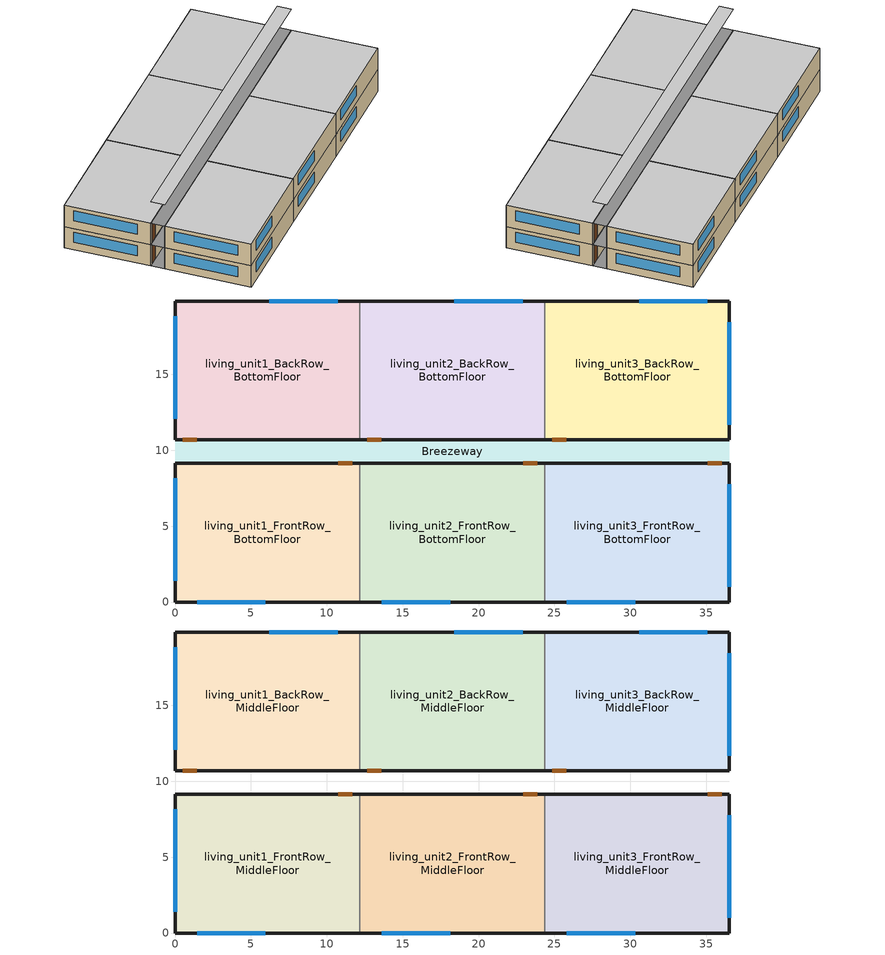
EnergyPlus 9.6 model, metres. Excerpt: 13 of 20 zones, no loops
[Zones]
living_unit1_FrontRow_BottomFloor
 floor ground (Exterior Floor): 12.18,0 0,0 0,9.16 12.18,9.16 z0.15
 wall outside (Exterior Wall): 12.18,9.16 0,9.16 0,0 12.18,0 z0.15:2.74
 wall to living_unit2_FrontRow_BottomFloor (interiorwall): 12.18,0 12.18,9.16 z0.15:2.74
 window (Exterior Window): 1.46,0 5.96,0 / 0,8.16 0,1.41 z1.07:2.29
 door (Exterior Door): 11.68,9.16 10.76,9.16 z0.15:2.29
living_unit2_FrontRow_BottomFloor
 floor ground (Exterior Floor): 24.36,0 12.18,0 12.18,9.16 24.36,9.16 z0.15
 wall outside (Exterior Wall): 12.18,0 24.36,0 / 24.36,9.16 12.18,9.16 z0.15:2.74
 wall to living_unit3_FrontRow_BottomFloor (interiorwall): 24.36,0 24.36,9.16 z0.15:2.74
 window (Exterior Window): 13.64,0 18.14,0 z1.07:2.29
 door (Exterior Door): 23.86,9.16 22.94,9.16 z0.15:2.29
living_unit3_FrontRow_BottomFloor
 floor ground (Exterior Floor): 36.54,0 24.36,0 24.36,9.16 36.54,9.16 z0.15
 wall outside (Exterior Wall): 24.36,0 36.54,0 36.54,9.16 24.36,9.16 z0.15:2.74
 window (Exterior Window): 36.54,1 36.54,7.75 / 25.82,0 30.32,0 z1.07:2.29
 door (Exterior Door): 36.04,9.16 35.12,9.16 z0.15:2.29
living_unit1_BackRow_BottomFloor
 floor ground (Exterior Floor): 12.18,10.68 0,10.68 0,19.84 12.18,19.84 z0.15
 wall outside (Exterior Wall): 12.18,19.84 0,19.84 0,10.68 12.18,10.68 z0.15:2.74
 wall to living_unit2_BackRow_BottomFloor (interiorwall): 12.18,10.68 12.18,19.84 z0.15:2.74
 window (Exterior Window): 10.72,19.84 6.22,19.84 / 0,18.84 0,12.09 z1.07:2.29
 door (Exterior Door): 0.5,10.68 1.41,10.68 z0.15:2.29
living_unit2_BackRow_BottomFloor
 floor ground (Exterior Floor): 24.36,10.68 12.18,10.68 12.18,19.84 24.36,19.84 z0.15
 wall outside (Exterior Wall): 12.18,10.68 24.36,10.68 / 24.36,19.84 12.18,19.84 z0.15:2.74
 wall to living_unit3_BackRow_BottomFloor (interiorwall): 24.36,10.68 24.36,19.84 z0.15:2.74
 window (Exterior Window): 22.9,19.84 18.4,19.84 z1.07:2.29
 door (Exterior Door): 12.68,10.68 13.59,10.68 z0.15:2.29
living_unit3_BackRow_BottomFloor
 floor ground (Exterior Floor): 36.54,10.68 24.36,10.68 24.36,19.84 36.54,19.84 z0.15
 wall outside (Exterior Wall): 24.36,10.68 36.54,10.68 36.54,19.84 24.36,19.84 z0.15:2.74
 window (Exterior Window): 36.54,11.68 36.54,18.43 / 35.08,19.84 30.58,19.84 z1.07:2.29
 door (Exterior Door): 24.86,10.68 25.77,10.68 z0.15:2.29
Breezeway
 floor outside (Exterior Floor): 36.54,9.16 0,9.16 0,10.68 36.54,10.68 z0.15; 36.54,9.16 0,9.16 0,10.68 36.54,10.68 z2.74; 36.54,9.16 0,9.16 0,10.68 36.54,10.68 z5.33
 ceiling to attic (Interior Ceiling): 0,9.16 36.54,9.16 36.54,10.68 0,10.68 z7.92
living_unit1_FrontRow_MiddleFloor
 floor to living_unit1_FrontRow_BottomFloor (ceiling-floor-layer): 12.18,0 0,0 0,9.16 12.18,9.16 z2.74
 wall outside (Exterior Wall): 12.18,9.16 0,9.16 0,0 12.18,0 z2.74:5.33
 wall to living_unit2_FrontRow_MiddleFloor (interiorwall): 12.18,0 12.18,9.16 z2.74:5.33
 window (Exterior Window): 1.46,0 5.96,0 / 0,8.16 0,1.41 z3.66:4.88
 door (Exterior Door): 11.68,9.16 10.76,9.16 z2.74:4.88
 ceiling to living_unit1_FrontRow_TopFloor (ceiling-floor-layer): 0,0 12.18,0 12.18,9.16 0,9.16 z5.33
living_unit2_FrontRow_MiddleFloor
 floor to living_unit2_FrontRow_BottomFloor (ceiling-floor-layer): 24.36,0 12.18,0 12.18,9.16 24.36,9.16 z2.74
 wall outside (Exterior Wall): 12.18,0 24.36,0 / 24.36,9.16 12.18,9.16 z2.74:5.33
 wall to living_unit3_FrontRow_MiddleFloor (interiorwall): 24.36,0 24.36,9.16 z2.74:5.33
 window (Exterior Window): 13.64,0 18.14,0 z3.66:4.88
 door (Exterior Door): 23.86,9.16 22.94,9.16 z2.74:4.88
 ceiling to living_unit2_FrontRow_TopFloor (ceiling-floor-layer): 12.18,0 24.36,0 24.36,9.16 12.18,9.16 z5.33
living_unit3_FrontRow_MiddleFloor
 floor to living_unit3_FrontRow_BottomFloor (ceiling-floor-layer): 36.54,0 24.36,0 24.36,9.16 36.54,9.16 z2.74
 wall outside (Exterior Wall): 24.36,0 36.54,0 36.54,9.16 24.36,9.16 z2.74:5.33
 window (Exterior Window): 36.54,1 36.54,7.75 / 25.82,0 30.32,0 z3.66:4.88
 door (Exterior Door): 36.04,9.16 35.12,9.16 z2.74:4.88
 ceiling to living_unit3_FrontRow_TopFloor (ceiling-floor-layer): 24.36,0 36.54,0 36.54,9.16 24.36,9.16 z5.33
living_unit1_BackRow_MiddleFloor
 floor to living_unit1_BackRow_BottomFloor (ceiling-floor-layer): 12.18,10.68 0,10.68 0,19.84 12.18,19.84 z2.74
 wall outside (Exterior Wall): 12.18,19.84 0,19.84 0,10.68 12.18,10.68 z2.74:5.33
 wall to living_unit2_BackRow_MiddleFloor (interiorwall): 12.18,10.68 12.18,19.84 z2.74:5.33
 window (Exterior Window): 10.72,19.84 6.22,19.84 / 0,18.84 0,12.09 z3.66:4.88
 door (Exterior Door): 0.5,10.68 1.41,10.68 z2.74:4.88
 ceiling to living_unit1_BackRow_TopFloor (ceiling-floor-layer): 0,10.68 12.18,10.68 12.18,19.84 0,19.84 z5.33
living_unit2_BackRow_MiddleFloor
 floor to living_unit2_BackRow_BottomFloor (ceiling-floor-layer): 24.36,10.68 12.18,10.68 12.18,19.84 24.36,19.84 z2.74
 wall outside (Exterior Wall): 12.18,10.68 24.36,10.68 / 24.36,19.84 12.18,19.84 z2.74:5.33
 wall to living_unit3_BackRow_MiddleFloor (interiorwall): 24.36,10.68 24.36,19.84 z2.74:5.33
 window (Exterior Window): 22.9,19.84 18.4,19.84 z3.66:4.88
 door (Exterior Door): 12.68,10.68 13.59,10.68 z2.74:4.88
 ceiling to living_unit2_BackRow_TopFloor (ceiling-floor-layer): 12.18,10.68 24.36,10.68 24.36,19.84 12.18,19.84 z5.33
living_unit3_BackRow_MiddleFloor
 floor to living_unit3_BackRow_BottomFloor (ceiling-floor-layer): 36.54,10.68 24.36,10.68 24.36,19.84 36.54,19.84 z2.74
 wall outside (Exterior Wall): 24.36,10.68 36.54,10.68 36.54,19.84 24.36,19.84 z2.74:5.33
 window (Exterior Window): 36.54,11.68 36.54,18.43 / 35.08,19.84 30.58,19.84 z3.66:4.88
 door (Exterior Door): 24.86,10.68 25.77,10.68 z2.74:4.88
 ceiling to living_unit3_BackRow_TopFloor (ceiling-floor-layer): 24.36,10.68 36.54,10.68 36.54,19.84 24.36,19.84 z5.33
[Building]
US+MF+CZ6A+gasfurnace+slab+IECC_2021: North Axis {deg}=0; Terrain=Suburbs; Loads Convergence Tolerance Value {W}=0.04; Temperature Convergence Tolerance Value {deltaC}=0.4; Solar Distribution=FullExterior; Maximum Number of Warmup Days=25; Minimum Number of Warmup Days=6
[Site:WaterMainsTemperature]
Calculation Method=Correlation; Annual Average Outdoor Air Temperature {C}=6.375; Maximum Difference In Monthly Average Outdoor Air Temperatures {deltaC}=33.5
[Site:Location]
Rochester International Arpt_MN_USA Design_Conditions: Latitude {deg}=43.9; Longitude {deg}=-92.5; Time Zone {hr}=-6; Elevation {m}=398
[SizingPeriod:DesignDay] Day of Month=21; Dry-Bulb Temperature Range Modifier Type=DefaultMultipliers; Humidity Condition Type=Wetbulb; Barometric Pressure {Pa}=96634; Rain Indicator=No; Snow Indicator=No; Daylight Saving Time Indicator=No
Name | Month | Day Type | Maximum Dry-Bulb Temperature {C} | Daily Dry-Bulb Temperature Range {deltaC} | Wetbulb or DewPoint at Maximum Dry-Bulb {C} | Wind Speed {m/s} | Wind Direction {deg} | Solar Model Indicator | Sky Clearness | ASHRAE Clear Sky Optical Depth for Beam Irradiance (taub) | ASHRAE Clear Sky Optical Depth for Diffuse Irradiance (taud)
Rochester International Arpt Ann Htg 99.6% Condns DB | 1 | WinterDesignDay | -26.2 | 0 | -26.2 | 5.7 | 310 | ASHRAEClearSky | 0
Rochester International Arpt Ann Clg .4% Condns DB=>MWB | 7 | SummerDesignDay | 31.2 | 10.6 | 23.1 | 6.7 | 200 | ASHRAETau |  | 0.404 | 2.226
[Material]
Name | Roughness | Thickness {m} | Conductivity {W/m-K} | Density {kg/m3} | Specific Heat {J/kg-K} | Thermal Absorptance | Solar Absorptance | Visible Absorptance
sheathing_consol_layer | Rough | 0.031115 | 0.035329 | 20.1 | 1465.415
ceil_consol_layer | Rough | 0.566491 | 0.0617176 | 41.9286 | 776.251
floor_consol_layer | Rough | 0.000254 | 12.9895 | 55.074 | 916.9311
wall_consol_layer | Rough | 0.1397 | 0.057165 | 120.801 | 1036.26
syn_stucco | MediumSmooth | 0.003048 | 8.65E-02 | 400 | 878.64
Drywall_1/2in | MediumSmooth | 0.0127 | 0.16009 | 800.923 | 1087.84
OSB_5/8in | MediumSmooth | 0.015875 | 0.1163 | 544.627 | 1213.36
OSB_7/16in | MediumSmooth | 0.0111125 | 0.1163 | 544.627 | 1213.36
Plywood_3/4in | Rough | 0.01905 | 0.115458 | 544.68 | 674.54 | 0.9 | 0.7 | 0.7
Lumber_2x4 | Rough | 0.0890016 | 0.115458 | 512.64 | 767.58 | 0.9 | 0.7 | 0.7
Carpet_n_pad | MediumSmooth | 0.0254001 | 0.0601314 | 32.0369 | 836.8 | 0.9 | 0.7 | 0.7
door_const | Smooth | 0.0422696 | 0.0720096 | 512.64 | 767.58
[Construction]
Exterior Wall: syn_stucco, sheathing_consol_layer, OSB_7/16in, wall_consol_layer, Drywall_1/2in
ceiling-floor-layer: Lumber_2x4
Exterior Floor: floor_consol_layer, Plywood_3/4in, Carpet_n_pad
Interior Ceiling: ceil_consol_layer, Drywall_1/2in
interiorwall: Drywall_1/2in, OSB_5/8in, Drywall_1/2in
Exterior Window: Glass
Exterior Door: door_const
window_w_blinds: Glass, int_blind
[WindowMaterial:SimpleGlazingSystem]
Glass: U-Factor {W/m2-K}=1.70358; Solar Heat Gain Coefficient=0.3344; Visible Transmittance=0.88
[WindowMaterial:Blind]
int_blind: Slat Orientation=Horizontal; Slat Width {m}=0.025; Slat Separation {m}=0.01875; Slat Thickness {m}=0.001; Slat Angle {deg}=45; Slat Conductivity {W/m-K}=221; Slat Beam Solar Transmittance=0; Front Side Slat Beam Solar Reflectance=0.5; Back Side Slat Beam Solar Reflectance=0.5; Slat Diffuse Solar Transmittance=0; Front Side Slat Diffuse Solar Reflectance=0.5; Back Side Slat Diffuse Solar Reflectance=0.5; Slat Beam Visible Transmittance=0; Front Side Slat Beam Visible Reflectance=0.5; Back Side Slat Beam Visible Reflectance=0.5; Slat Diffuse Visible Transmittance=0; Front Side Slat Diffuse Visible Reflectance=0.5; Back Side Slat Diffuse Visible Reflectance=0.5; Slat Infrared Hemispherical Transmittance=0; Front Side Slat Infrared Hemispherical Emissivity=0.9; Back Side Slat Infrared Hemispherical Emissivity=0.9; Blind to Glass Distance {m}=0.05; Blind Top Opening Multiplier=0.5; Blind Bottom Opening Multiplier=0.5; Blind Left Side Opening Multiplier=0.5; Blind Right Side Opening Multiplier=0.5
[Zone] Multiplier=1
Breezeway; living_unit1_FrontRow_BottomFloor; living_unit2_FrontRow_BottomFloor; living_unit3_FrontRow_BottomFloor; living_unit1_BackRow_BottomFloor; living_unit2_BackRow_BottomFloor; living_unit3_BackRow_BottomFloor; living_unit1_FrontRow_MiddleFloor; living_unit2_FrontRow_MiddleFloor; living_unit3_FrontRow_MiddleFloor; living_unit1_BackRow_MiddleFloor; living_unit2_BackRow_MiddleFloor; living_unit3_BackRow_MiddleFloor
[Shading:Overhang] Height above Window or Door {m}=0; Tilt Angle from Window/Door {deg}=90; Left extension from Window/Door Width {m}=0; Right extension from Window/Door Width {m}=0; Depth {m}=0.01
Name | Window or Door
Overhang_ldf_unit1_FrontRow_BottomFloor | Window_ldf_unit1_FrontRow_BottomFloor
Overhang_ldf_unit2_FrontRow_BottomFloor | Window_ldf_unit2_FrontRow_BottomFloor
Overhang_sdr_unit3_FrontRow_BottomFloor | Window_sdr_unit3_FrontRow_BottomFloor
Overhang_sdl_unit3_FrontRow_BottomFloor | Window_sdl_unit3_FrontRow_BottomFloor
Overhang_ldf_unit3_FrontRow_BottomFloor | Window_ldf_unit3_FrontRow_BottomFloor
Overhang_ldb_unit1_BackRow_BottomFloor | Window_ldb_unit1_BackRow_BottomFloor
Overhang_ldb_unit2_BackRow_BottomFloor | Window_ldb_unit2_BackRow_BottomFloor
Overhang_sdr_unit3_BackRow_BottomFloor | Window_sdr_unit3_BackRow_BottomFloor
Overhang_sdl_unit3_BackRow_BottomFloor | Window_sdl_unit3_BackRow_BottomFloor
Overhang_ldb_unit3_BackRow_BottomFloor | Window_ldb_unit3_BackRow_BottomFloor
Overhang_ldf_unit1_FrontRow_MiddleFloor | Window_ldf_unit1_FrontRow_MiddleFloor
Overhang_ldf_unit2_FrontRow_MiddleFloor | Window_ldf_unit2_FrontRow_MiddleFloor
Overhang_sdr_unit3_FrontRow_MiddleFloor | Window_sdr_unit3_FrontRow_MiddleFloor
Overhang_sdl_unit3_FrontRow_MiddleFloor | Window_sdl_unit3_FrontRow_MiddleFloor
Overhang_ldf_unit3_FrontRow_MiddleFloor | Window_ldf_unit3_FrontRow_MiddleFloor
Overhang_ldb_unit1_BackRow_MiddleFloor | Window_ldb_unit1_BackRow_MiddleFloor
Overhang_ldb_unit2_BackRow_MiddleFloor | Window_ldb_unit2_BackRow_MiddleFloor
Overhang_sdr_unit3_BackRow_MiddleFloor | Window_sdr_unit3_BackRow_MiddleFloor
Overhang_sdl_unit3_BackRow_MiddleFloor | Window_sdl_unit3_BackRow_MiddleFloor
Overhang_ldb_unit3_BackRow_MiddleFloor | Window_ldb_unit3_BackRow_MiddleFloor
Overhang_ldf_unit1_FrontRow_TopFloor | Window_ldf_unit1_FrontRow_TopFloor
Overhang_ldf_unit2_FrontRow_TopFloor | Window_ldf_unit2_FrontRow_TopFloor
Overhang_sdr_unit3_FrontRow_TopFloor | Window_sdr_unit3_FrontRow_TopFloor
Overhang_sdl_unit3_FrontRow_TopFloor | Window_sdl_unit3_FrontRow_TopFloor
Overhang_ldf_unit3_FrontRow_TopFloor | Window_ldf_unit3_FrontRow_TopFloor
Overhang_ldb_unit1_BackRow_TopFloor | Window_ldb_unit1_BackRow_TopFloor
Overhang_ldb_unit2_BackRow_TopFloor | Window_ldb_unit2_BackRow_TopFloor
Overhang_sdr_unit3_BackRow_TopFloor | Window_sdr_unit3_BackRow_TopFloor
Overhang_sdl_unit3_BackRow_TopFloor | Window_sdl_unit3_BackRow_TopFloor
Overhang_ldb_unit3_BackRow_TopFloor | Window_ldb_unit3_BackRow_TopFloor
[WindowShadingControl] Shading Type=InteriorBlind; Construction with Shading=window_w_blinds; Shading Control Type=OnIfScheduleAllows; Schedule=shading_2012iecc; Shading Control Is Scheduled=Yes; Glare Control Is Active=No; Multiple Surface Control Type=Sequential
Name | Zone | Fenestration Surface 1 | Fenestration Surface 2 | Fenestration Surface 3
Shades-living_unit1_FRONTROW_BOTTOMFLOOR | LIVING_UNIT1_FRONTROW_BOTTOMFLOOR | Window_ldf_unit1_FrontRow_BottomFloor
Shades-living_unit2_FRONTROW_BOTTOMFLOOR | LIVING_UNIT2_FRONTROW_BOTTOMFLOOR | Window_ldf_unit2_FrontRow_BottomFloor
Shades-living_unit3_FRONTROW_BOTTOMFLOOR | LIVING_UNIT3_FRONTROW_BOTTOMFLOOR | Window_sdr_unit3_FrontRow_BottomFloor | Window_sdl_unit3_FrontRow_BottomFloor | Window_ldf_unit3_FrontRow_BottomFloor
Shades-living_unit1_BACKROW_BOTTOMFLOOR | LIVING_UNIT1_BACKROW_BOTTOMFLOOR | Window_ldb_unit1_BackRow_BottomFloor
Shades-living_unit2_BACKROW_BOTTOMFLOOR | LIVING_UNIT2_BACKROW_BOTTOMFLOOR | Window_ldb_unit2_BackRow_BottomFloor
Shades-living_unit3_BACKROW_BOTTOMFLOOR | LIVING_UNIT3_BACKROW_BOTTOMFLOOR | Window_sdr_unit3_BackRow_BottomFloor | Window_sdl_unit3_BackRow_BottomFloor | Window_ldb_unit3_BackRow_BottomFloor
Shades-living_unit1_FRONTROW_MIDDLEFLOOR | LIVING_UNIT1_FRONTROW_MIDDLEFLOOR | Window_ldf_unit1_FrontRow_MiddleFloor
Shades-living_unit2_FRONTROW_MIDDLEFLOOR | LIVING_UNIT2_FRONTROW_MIDDLEFLOOR | Window_ldf_unit2_FrontRow_MiddleFloor
Shades-living_unit3_FrontRow_MiddleFloor | LIVING_UNIT3_FrontRow_MiddleFloor | Window_sdr_unit3_FrontRow_MiddleFloor | Window_sdl_unit3_FrontRow_MiddleFloor | Window_ldf_unit3_FrontRow_MiddleFloor
Shades-living_unit1_BackRow_MiddleFloor | LIVING_UNIT1_BackRow_MiddleFloor | Window_ldb_unit1_BackRow_MiddleFloor
Shades-living_unit2_BackRow_MiddleFloor | LIVING_UNIT2_BackRow_MiddleFloor | Window_ldb_unit2_BackRow_MiddleFloor
Shades-living_unit3_BackRow_MiddleFloor | LIVING_UNIT3_BackRow_MiddleFloor | Window_sdr_unit3_BackRow_MiddleFloor | Window_sdl_unit3_BackRow_MiddleFloor | Window_ldb_unit3_BackRow_MiddleFloor
[ElectricEquipment]
Name | Zone or ZoneList or Space or SpaceList | Schedule | Design Level Calculation Method | Design Level {W} | Fraction Latent | Fraction Radiant | Fraction Lost | Watts per Zone Floor Area {W/m2}
dishwasher1_FrontRow_BottomFloor | living_unit1_FrontRow_BottomFloor | DishWasher | EquipmentLevel | 54.7543 | 0.15 | 0.6 | 0.25
refrigerator1_FrontRow_BottomFloor | living_unit1_FrontRow_BottomFloor | Refrigerator | EquipmentLevel | 91.0576 | 0 | 1 | 0
clotheswasher1_FrontRow_BottomFloor | living_unit1_FrontRow_BottomFloor | ClothesWasher | EquipmentLevel | 23.732 | 0 | 0.8 | 0.2
gas_dryer1_FrontRow_BottomFloor | living_unit1_FrontRow_BottomFloor | ClothesDryer | EquipmentLevel | 16.1776 | 0 | 1 | 0
gas_range1_FrontRow_BottomFloor | living_unit1_FrontRow_BottomFloor | CookingRange | EquipmentLevel | 0 | 0 | 1 | 0
television1_FrontRow_BottomFloor | living_unit1_FrontRow_BottomFloor | InteriorLighting | EquipmentLevel | 0 | 0 | 1 | 0
gas_mels1_FrontRow_BottomFloor | living_unit1_FrontRow_BottomFloor | MiscPlugLoad | EquipmentLevel | 393.691 | 0.06 | 0.69 | 0.25
IECC_Adj1_FrontRow_BottomFloor | living_unit1_FrontRow_BottomFloor | MiscPlugLoad | Watts/Area |  | 0.062439 | 0.411909 | 0.251045 | 1.46212
dishwasher2_FrontRow_BottomFloor | living_unit2_FrontRow_BottomFloor | DishWasher | EquipmentLevel | 54.7543 | 0.15 | 0.6 | 0.25
refrigerator2_FrontRow_BottomFloor | living_unit2_FrontRow_BottomFloor | Refrigerator | EquipmentLevel | 91.0576 | 0 | 1 | 0
clotheswasher2_FrontRow_BottomFloor | living_unit2_FrontRow_BottomFloor | ClothesWasher | EquipmentLevel | 23.732 | 0 | 0.8 | 0.2
gas_dryer2_FrontRow_BottomFloor | living_unit2_FrontRow_BottomFloor | ClothesDryer | EquipmentLevel | 16.1776 | 0 | 1 | 0
gas_range2_FrontRow_BottomFloor | living_unit2_FrontRow_BottomFloor | CookingRange | EquipmentLevel | 0 | 0 | 1 | 0
television2_FrontRow_BottomFloor | living_unit2_FrontRow_BottomFloor | InteriorLighting | EquipmentLevel | 0 | 0 | 1 | 0
gas_mels2_FrontRow_BottomFloor | living_unit2_FrontRow_BottomFloor | MiscPlugLoad | EquipmentLevel | 393.691 | 0.06 | 0.69 | 0.25
IECC_Adj2_FrontRow_BottomFloor | living_unit2_FrontRow_BottomFloor | MiscPlugLoad | Watts/Area |  | 0.062439 | 0.411909 | 0.251045 | 1.46212
dishwasher3_FrontRow_BottomFloor | living_unit3_FrontRow_BottomFloor | DishWasher | EquipmentLevel | 54.7543 | 0.15 | 0.6 | 0.25
refrigerator3_FrontRow_BottomFloor | living_unit3_FrontRow_BottomFloor | Refrigerator | EquipmentLevel | 91.0576 | 0 | 1 | 0
clotheswasher3_FrontRow_BottomFloor | living_unit3_FrontRow_BottomFloor | ClothesWasher | EquipmentLevel | 23.732 | 0 | 0.8 | 0.2
gas_dryer3_FrontRow_BottomFloor | living_unit3_FrontRow_BottomFloor | ClothesDryer | EquipmentLevel | 16.1776 | 0 | 1 | 0
gas_range3_FrontRow_BottomFloor | living_unit3_FrontRow_BottomFloor | CookingRange | EquipmentLevel | 0 | 0 | 1 | 0
television3_FrontRow_BottomFloor | living_unit3_FrontRow_BottomFloor | InteriorLighting | EquipmentLevel | 0 | 0 | 1 | 0
gas_mels3_FrontRow_BottomFloor | living_unit3_FrontRow_BottomFloor | MiscPlugLoad | EquipmentLevel | 393.691 | 0.06 | 0.69 | 0.25
IECC_Adj3_FrontRow_BottomFloor | living_unit3_FrontRow_BottomFloor | MiscPlugLoad | Watts/Area |  | 0.062439 | 0.411909 | 0.251045 | 1.46212
dishwasher1_BackRow_BottomFloor | living_unit1_BackRow_BottomFloor | DishWasher | EquipmentLevel | 54.7543 | 0.15 | 0.6 | 0.25
refrigerator1_BackRow_BottomFloor | living_unit1_BackRow_BottomFloor | Refrigerator | EquipmentLevel | 91.0576 | 0 | 1 | 0
clotheswasher1_BackRow_BottomFloor | living_unit1_BackRow_BottomFloor | ClothesWasher | EquipmentLevel | 23.732 | 0 | 0.8 | 0.2
gas_dryer1_BackRow_BottomFloor | living_unit1_BackRow_BottomFloor | ClothesDryer | EquipmentLevel | 16.1776 | 0 | 1 | 0
gas_range1_BackRow_BottomFloor | living_unit1_BackRow_BottomFloor | CookingRange | EquipmentLevel | 0 | 0 | 1 | 0
television1_BackRow_BottomFloor | living_unit1_BackRow_BottomFloor | InteriorLighting | EquipmentLevel | 0 | 0 | 1 | 0
gas_mels1_BackRow_BottomFloor | living_unit1_BackRow_BottomFloor | MiscPlugLoad | EquipmentLevel | 393.691 | 0.06 | 0.69 | 0.25
IECC_Adj1_BackRow_BottomFloor | living_unit1_BackRow_BottomFloor | MiscPlugLoad | Watts/Area |  | 0.062439 | 0.411909 | 0.251045 | 1.46212
dishwasher2_BackRow_BottomFloor | living_unit2_BackRow_BottomFloor | DishWasher | EquipmentLevel | 54.7543 | 0.15 | 0.6 | 0.25
refrigerator2_BackRow_BottomFloor | living_unit2_BackRow_BottomFloor | Refrigerator | EquipmentLevel | 91.0576 | 0 | 1 | 0
clotheswasher2_BackRow_BottomFloor | living_unit2_BackRow_BottomFloor | ClothesWasher | EquipmentLevel | 23.732 | 0 | 0.8 | 0.2
gas_dryer2_BackRow_BottomFloor | living_unit2_BackRow_BottomFloor | ClothesDryer | EquipmentLevel | 16.1776 | 0 | 1 | 0
gas_range2_BackRow_BottomFloor | living_unit2_BackRow_BottomFloor | CookingRange | EquipmentLevel | 0 | 0 | 1 | 0
television2_BackRow_BottomFloor | living_unit2_BackRow_BottomFloor | InteriorLighting | EquipmentLevel | 0 | 0 | 1 | 0
gas_mels2_BackRow_BottomFloor | living_unit2_BackRow_BottomFloor | MiscPlugLoad | EquipmentLevel | 393.691 | 0.06 | 0.69 | 0.25
IECC_Adj2_BackRow_BottomFloor | living_unit2_BackRow_BottomFloor | MiscPlugLoad | Watts/Area |  | 0.062439 | 0.411909 | 0.251045 | 1.46212
dishwasher3_BackRow_BottomFloor | living_unit3_BackRow_BottomFloor | DishWasher | EquipmentLevel | 54.7543 | 0.15 | 0.6 | 0.25
refrigerator3_BackRow_BottomFloor | living_unit3_BackRow_BottomFloor | Refrigerator | EquipmentLevel | 91.0576 | 0 | 1 | 0
clotheswasher3_BackRow_BottomFloor | living_unit3_BackRow_BottomFloor | ClothesWasher | EquipmentLevel | 23.732 | 0 | 0.8 | 0.2
gas_dryer3_BackRow_BottomFloor | living_unit3_BackRow_BottomFloor | ClothesDryer | EquipmentLevel | 16.1776 | 0 | 1 | 0
gas_range3_BackRow_BottomFloor | living_unit3_BackRow_BottomFloor | CookingRange | EquipmentLevel | 0 | 0 | 1 | 0
television3_BackRow_BottomFloor | living_unit3_BackRow_BottomFloor | InteriorLighting | EquipmentLevel | 0 | 0 | 1 | 0
gas_mels3_BackRow_BottomFloor | living_unit3_BackRow_BottomFloor | MiscPlugLoad | EquipmentLevel | 393.691 | 0.06 | 0.69 | 0.25
IECC_Adj3_BackRow_BottomFloor | living_unit3_BackRow_BottomFloor | MiscPlugLoad | Watts/Area |  | 0.062439 | 0.411909 | 0.251045 | 1.46212
dishwasher1_FrontRow_MiddleFloor | living_unit1_FrontRow_MiddleFloor | DishWasher | EquipmentLevel | 54.7543 | 0.15 | 0.6 | 0.25
refrigerator1_FrontRow_MiddleFloor | living_unit1_FrontRow_MiddleFloor | Refrigerator | EquipmentLevel | 91.0576 | 0 | 1 | 0
clotheswasher1_FrontRow_MiddleFloor | living_unit1_FrontRow_MiddleFloor | ClothesWasher | EquipmentLevel | 23.732 | 0 | 0.8 | 0.2
gas_dryer1_FrontRow_MiddleFloor | living_unit1_FrontRow_MiddleFloor | ClothesDryer | EquipmentLevel | 16.1776 | 0 | 1 | 0
gas_range1_FrontRow_MiddleFloor | living_unit1_FrontRow_MiddleFloor | CookingRange | EquipmentLevel | 0 | 0 | 1 | 0
television1_FrontRow_MiddleFloor | living_unit1_FrontRow_MiddleFloor | InteriorLighting | EquipmentLevel | 0 | 0 | 1 | 0
gas_mels1_FrontRow_MiddleFloor | living_unit1_FrontRow_MiddleFloor | MiscPlugLoad | EquipmentLevel | 393.691 | 0.06 | 0.69 | 0.25
IECC_Adj1_FrontRow_MiddleFloor | living_unit1_FrontRow_MiddleFloor | MiscPlugLoad | Watts/Area |  | 0.062439 | 0.411909 | 0.251045 | 1.46212
dishwasher2_FrontRow_MiddleFloor | living_unit2_FrontRow_MiddleFloor | DishWasher | EquipmentLevel | 54.7543 | 0.15 | 0.6 | 0.25
refrigerator2_FrontRow_MiddleFloor | living_unit2_FrontRow_MiddleFloor | Refrigerator | EquipmentLevel | 91.0576 | 0 | 1 | 0
clotheswasher2_FrontRow_MiddleFloor | living_unit2_FrontRow_MiddleFloor | ClothesWasher | EquipmentLevel | 23.732 | 0 | 0.8 | 0.2
gas_dryer2_FrontRow_MiddleFloor | living_unit2_FrontRow_MiddleFloor | ClothesDryer | EquipmentLevel | 16.1776 | 0 | 1 | 0
gas_range2_FrontRow_MiddleFloor | living_unit2_FrontRow_MiddleFloor | CookingRange | EquipmentLevel | 0 | 0 | 1 | 0
television2_FrontRow_MiddleFloor | living_unit2_FrontRow_MiddleFloor | InteriorLighting | EquipmentLevel | 0 | 0 | 1 | 0
gas_mels2_FrontRow_MiddleFloor | living_unit2_FrontRow_MiddleFloor | MiscPlugLoad | EquipmentLevel | 393.691 | 0.06 | 0.69 | 0.25
IECC_Adj2_FrontRow_MiddleFloor | living_unit2_FrontRow_MiddleFloor | MiscPlugLoad | Watts/Area |  | 0.062439 | 0.411909 | 0.251045 | 1.46212
dishwasher3_FrontRow_MiddleFloor | living_unit3_FrontRow_MiddleFloor | DishWasher | EquipmentLevel | 54.7543 | 0.15 | 0.6 | 0.25
refrigerator3_FrontRow_MiddleFloor | living_unit3_FrontRow_MiddleFloor | Refrigerator | EquipmentLevel | 91.0576 | 0 | 1 | 0
clotheswasher3_FrontRow_MiddleFloor | living_unit3_FrontRow_MiddleFloor | ClothesWasher | EquipmentLevel | 23.732 | 0 | 0.8 | 0.2
gas_dryer3_FrontRow_MiddleFloor | living_unit3_FrontRow_MiddleFloor | ClothesDryer | EquipmentLevel | 16.1776 | 0 | 1 | 0
gas_range3_FrontRow_MiddleFloor | living_unit3_FrontRow_MiddleFloor | CookingRange | EquipmentLevel | 0 | 0 | 1 | 0
television3_FrontRow_MiddleFloor | living_unit3_FrontRow_MiddleFloor | InteriorLighting | EquipmentLevel | 0 | 0 | 1 | 0
gas_mels3_FrontRow_MiddleFloor | living_unit3_FrontRow_MiddleFloor | MiscPlugLoad | EquipmentLevel | 393.691 | 0.06 | 0.69 | 0.25
IECC_Adj3_FrontRow_MiddleFloor | living_unit3_FrontRow_MiddleFloor | MiscPlugLoad | Watts/Area |  | 0.062439 | 0.411909 | 0.251045 | 1.46212
dishwasher1_BackRow_MiddleFloor | living_unit1_BackRow_MiddleFloor | DishWasher | EquipmentLevel | 54.7543 | 0.15 | 0.6 | 0.25
refrigerator1_BackRow_MiddleFloor | living_unit1_BackRow_MiddleFloor | Refrigerator | EquipmentLevel | 91.0576 | 0 | 1 | 0
clotheswasher1_BackRow_MiddleFloor | living_unit1_BackRow_MiddleFloor | ClothesWasher | EquipmentLevel | 23.732 | 0 | 0.8 | 0.2
gas_dryer1_BackRow_MiddleFloor | living_unit1_BackRow_MiddleFloor | ClothesDryer | EquipmentLevel | 16.1776 | 0 | 1 | 0
gas_range1_BackRow_MiddleFloor | living_unit1_BackRow_MiddleFloor | CookingRange | EquipmentLevel | 0 | 0 | 1 | 0
television1_BackRow_MiddleFloor | living_unit1_BackRow_MiddleFloor | InteriorLighting | EquipmentLevel | 0 | 0 | 1 | 0
gas_mels1_BackRow_MiddleFloor | living_unit1_BackRow_MiddleFloor | MiscPlugLoad | EquipmentLevel | 393.691 | 0.06 | 0.69 | 0.25
IECC_Adj1_BackRow_MiddleFloor | living_unit1_BackRow_MiddleFloor | MiscPlugLoad | Watts/Area |  | 0.062439 | 0.411909 | 0.251045 | 1.46212
dishwasher2_BackRow_MiddleFloor | living_unit2_BackRow_MiddleFloor | DishWasher | EquipmentLevel | 54.7543 | 0.15 | 0.6 | 0.25
refrigerator2_BackRow_MiddleFloor | living_unit2_BackRow_MiddleFloor | Refrigerator | EquipmentLevel | 91.0576 | 0 | 1 | 0
clotheswasher2_BackRow_MiddleFloor | living_unit2_BackRow_MiddleFloor | ClothesWasher | EquipmentLevel | 23.732 | 0 | 0.8 | 0.2
gas_dryer2_BackRow_MiddleFloor | living_unit2_BackRow_MiddleFloor | ClothesDryer | EquipmentLevel | 16.1776 | 0 | 1 | 0
gas_range2_BackRow_MiddleFloor | living_unit2_BackRow_MiddleFloor | CookingRange | EquipmentLevel | 0 | 0 | 1 | 0
television2_BackRow_MiddleFloor | living_unit2_BackRow_MiddleFloor | InteriorLighting | EquipmentLevel | 0 | 0 | 1 | 0
gas_mels2_BackRow_MiddleFloor | living_unit2_BackRow_MiddleFloor | MiscPlugLoad | EquipmentLevel | 393.691 | 0.06 | 0.69 | 0.25
IECC_Adj2_BackRow_MiddleFloor | living_unit2_BackRow_MiddleFloor | MiscPlugLoad | Watts/Area |  | 0.062439 | 0.411909 | 0.251045 | 1.46212
dishwasher3_BackRow_MiddleFloor | living_unit3_BackRow_MiddleFloor | DishWasher | EquipmentLevel | 54.7543 | 0.15 | 0.6 | 0.25
refrigerator3_BackRow_MiddleFloor | living_unit3_BackRow_MiddleFloor | Refrigerator | EquipmentLevel | 91.0576 | 0 | 1 | 0
clotheswasher3_BackRow_MiddleFloor | living_unit3_BackRow_MiddleFloor | ClothesWasher | EquipmentLevel | 23.732 | 0 | 0.8 | 0.2
gas_dryer3_BackRow_MiddleFloor | living_unit3_BackRow_MiddleFloor | ClothesDryer | EquipmentLevel | 16.1776 | 0 | 1 | 0
gas_range3_BackRow_MiddleFloor | living_unit3_BackRow_MiddleFloor | CookingRange | EquipmentLevel | 0 | 0 | 1 | 0
television3_BackRow_MiddleFloor | living_unit3_BackRow_MiddleFloor | InteriorLighting | EquipmentLevel | 0 | 0 | 1 | 0
gas_mels3_BackRow_MiddleFloor | living_unit3_BackRow_MiddleFloor | MiscPlugLoad | EquipmentLevel | 393.691 | 0.06 | 0.69 | 0.25
IECC_Adj3_BackRow_MiddleFloor | living_unit3_BackRow_MiddleFloor | MiscPlugLoad | Watts/Area |  | 0.062439 | 0.411909 | 0.251045 | 1.46212
[GasEquipment] Design Level Calculation Method=EquipmentLevel
Name | Zone or ZoneList or Space or SpaceList | Schedule | Design Level {W} | Fraction Latent | Fraction Radiant | Fraction Lost
gas_dryer1_FrontRow_BottomFloor | living_unit1_FrontRow_BottomFloor | ClothesDryer | 329.788 | 0.05 | 0.1 | 0.85
gas_range1_FrontRow_BottomFloor | living_unit1_FrontRow_BottomFloor | CookingRange | 450.784 | 0.06 | 0.69 | 0.25
gas_mels1_FrontRow_BottomFloor | living_unit1_FrontRow_BottomFloor | MiscPlugLoad | 47.4607 | 0.06 | 0.69 | 0.25
gas_dryer2_FrontRow_BottomFloor | living_unit2_FrontRow_BottomFloor | ClothesDryer | 329.788 | 0.05 | 0.1 | 0.85
gas_range2_FrontRow_BottomFloor | living_unit2_FrontRow_BottomFloor | CookingRange | 450.784 | 0.06 | 0.69 | 0.25
gas_mels2_FrontRow_BottomFloor | living_unit2_FrontRow_BottomFloor | MiscPlugLoad | 47.4607 | 0.06 | 0.69 | 0.25
gas_dryer3_FrontRow_BottomFloor | living_unit3_FrontRow_BottomFloor | ClothesDryer | 329.788 | 0.05 | 0.1 | 0.85
gas_range3_FrontRow_BottomFloor | living_unit3_FrontRow_BottomFloor | CookingRange | 450.784 | 0.06 | 0.69 | 0.25
gas_mels3_FrontRow_BottomFloor | living_unit3_FrontRow_BottomFloor | MiscPlugLoad | 47.4607 | 0.06 | 0.69 | 0.25
gas_dryer1_BackRow_BottomFloor | living_unit1_BackRow_BottomFloor | ClothesDryer | 329.788 | 0.05 | 0.1 | 0.85
gas_range1_BackRow_BottomFloor | living_unit1_BackRow_BottomFloor | CookingRange | 450.784 | 0.06 | 0.69 | 0.25
gas_mels1_BackRow_BottomFloor | living_unit1_BackRow_BottomFloor | MiscPlugLoad | 47.4607 | 0.06 | 0.69 | 0.25
gas_dryer2_BackRow_BottomFloor | living_unit2_BackRow_BottomFloor | ClothesDryer | 329.788 | 0.05 | 0.1 | 0.85
gas_range2_BackRow_BottomFloor | living_unit2_BackRow_BottomFloor | CookingRange | 450.784 | 0.06 | 0.69 | 0.25
gas_mels2_BackRow_BottomFloor | living_unit2_BackRow_BottomFloor | MiscPlugLoad | 47.4607 | 0.06 | 0.69 | 0.25
gas_dryer3_BackRow_BottomFloor | living_unit3_BackRow_BottomFloor | ClothesDryer | 329.788 | 0.05 | 0.1 | 0.85
gas_range3_BackRow_BottomFloor | living_unit3_BackRow_BottomFloor | CookingRange | 450.784 | 0.06 | 0.69 | 0.25
gas_mels3_BackRow_BottomFloor | living_unit3_BackRow_BottomFloor | MiscPlugLoad | 47.4607 | 0.06 | 0.69 | 0.25
gas_dryer1_FrontRow_MiddleFloor | living_unit1_FrontRow_MiddleFloor | ClothesDryer | 329.788 | 0.05 | 0.1 | 0.85
gas_range1_FrontRow_MiddleFloor | living_unit1_FrontRow_MiddleFloor | CookingRange | 450.784 | 0.06 | 0.69 | 0.25
gas_mels1_FrontRow_MiddleFloor | living_unit1_FrontRow_MiddleFloor | MiscPlugLoad | 47.4607 | 0.06 | 0.69 | 0.25
gas_dryer2_FrontRow_MiddleFloor | living_unit2_FrontRow_MiddleFloor | ClothesDryer | 329.788 | 0.05 | 0.1 | 0.85
gas_range2_FrontRow_MiddleFloor | living_unit2_FrontRow_MiddleFloor | CookingRange | 450.784 | 0.06 | 0.69 | 0.25
gas_mels2_FrontRow_MiddleFloor | living_unit2_FrontRow_MiddleFloor | MiscPlugLoad | 47.4607 | 0.06 | 0.69 | 0.25
gas_dryer3_FrontRow_MiddleFloor | living_unit3_FrontRow_MiddleFloor | ClothesDryer | 329.788 | 0.05 | 0.1 | 0.85
gas_range3_FrontRow_MiddleFloor | living_unit3_FrontRow_MiddleFloor | CookingRange | 450.784 | 0.06 | 0.69 | 0.25
gas_mels3_FrontRow_MiddleFloor | living_unit3_FrontRow_MiddleFloor | MiscPlugLoad | 47.4607 | 0.06 | 0.69 | 0.25
gas_dryer1_BackRow_MiddleFloor | living_unit1_BackRow_MiddleFloor | ClothesDryer | 329.788 | 0.05 | 0.1 | 0.85
gas_range1_BackRow_MiddleFloor | living_unit1_BackRow_MiddleFloor | CookingRange | 450.784 | 0.06 | 0.69 | 0.25
gas_mels1_BackRow_MiddleFloor | living_unit1_BackRow_MiddleFloor | MiscPlugLoad | 47.4607 | 0.06 | 0.69 | 0.25
gas_dryer2_BackRow_MiddleFloor | living_unit2_BackRow_MiddleFloor | ClothesDryer | 329.788 | 0.05 | 0.1 | 0.85
gas_range2_BackRow_MiddleFloor | living_unit2_BackRow_MiddleFloor | CookingRange | 450.784 | 0.06 | 0.69 | 0.25
gas_mels2_BackRow_MiddleFloor | living_unit2_BackRow_MiddleFloor | MiscPlugLoad | 47.4607 | 0.06 | 0.69 | 0.25
gas_dryer3_BackRow_MiddleFloor | living_unit3_BackRow_MiddleFloor | ClothesDryer | 329.788 | 0.05 | 0.1 | 0.85
gas_range3_BackRow_MiddleFloor | living_unit3_BackRow_MiddleFloor | CookingRange | 450.784 | 0.06 | 0.69 | 0.25
gas_mels3_BackRow_MiddleFloor | living_unit3_BackRow_MiddleFloor | MiscPlugLoad | 47.4607 | 0.06 | 0.69 | 0.25
[AvailabilityManager:Scheduled]
System availability: Schedule=always_avail
[ZoneInfiltration:EffectiveLeakageArea] Schedule=always_avail; Stack Coefficient=0.00029; Wind Coefficient=0.000231
Name | Zone | Effective Air Leakage Area {cm2}
Living_ShermanGrimsrud_unit1_FrontRow_BottomFloor | living_unit1_FrontRow_BottomFloor | 107.349
Living_ShermanGrimsrud_unit2_FrontRow_BottomFloor | living_unit2_FrontRow_BottomFloor | 94.527
Living_ShermanGrimsrud_unit3_FrontRow_BottomFloor | living_unit3_FrontRow_BottomFloor | 107.349
Living_ShermanGrimsrud_unit1_BackRow_BottomFloor | living_unit1_BackRow_BottomFloor | 107.349
Living_ShermanGrimsrud_unit2_BackRow_BottomFloor | living_unit2_BackRow_BottomFloor | 94.527
Living_ShermanGrimsrud_unit3_BackRow_BottomFloor | living_unit3_BackRow_BottomFloor | 107.349
Living_ShermanGrimsrud_unit1_FrontRow_MiddleFloor | living_unit1_FrontRow_MiddleFloor | 47.0121
Living_ShermanGrimsrud_unit2_FrontRow_MiddleFloor | living_unit2_FrontRow_MiddleFloor | 34.1906
Living_ShermanGrimsrud_unit3_FrontRow_MiddleFloor | living_unit3_FrontRow_MiddleFloor | 47.0121
Living_ShermanGrimsrud_unit1_BackRow_MiddleFloor | living_unit1_BackRow_MiddleFloor | 47.0121
Living_ShermanGrimsrud_unit2_BackRow_MiddleFloor | living_unit2_BackRow_MiddleFloor | 34.1906
Living_ShermanGrimsrud_unit3_BackRow_MiddleFloor | living_unit3_BackRow_MiddleFloor | 47.0121
[ZoneVentilation:DesignFlowRate] Schedule=always_avail; Design Flow Rate Calculation Method=Flow/Zone; Design Flow Rate {m3/s}=0; Ventilation Type=Exhaust; Fan Pressure Rise {Pa}=0; Fan Total Efficiency=0.6; Constant Term Coefficient=1; Temperature Term Coefficient=0; Velocity Term Coefficient=0; Velocity Squared Term Coefficient=0; Minimum Indoor Temperature {C}=-100; Maximum Indoor Temperature {C}=100; Delta Temperature {deltaC}=-100; Minimum Outdoor Temperature {C}=-100; Maximum Outdoor Temperature {C}=100; Maximum Wind Speed {m/s}=40
Name | Zone or ZoneList
Ventilation_unit1_FrontRow_BottomFloor | living_unit1_FrontRow_BottomFloor
Ventilation_unit2_FrontRow_BottomFloor | living_unit2_FrontRow_BottomFloor
Ventilation_unit3_FrontRow_BottomFloor | living_unit3_FrontRow_BottomFloor
Ventilation_unit1_BackRow_BottomFloor | living_unit1_BackRow_BottomFloor
Ventilation_unit2_BackRow_BottomFloor | living_unit2_BackRow_BottomFloor
Ventilation_unit3_BackRow_BottomFloor | living_unit3_BackRow_BottomFloor
Ventilation_unit1_FrontRow_MiddleFloor | living_unit1_FrontRow_MiddleFloor
Ventilation_unit2_FrontRow_MiddleFloor | living_unit2_FrontRow_MiddleFloor
Ventilation_unit3_FrontRow_MiddleFloor | living_unit3_FrontRow_MiddleFloor
Ventilation_unit1_BackRow_MiddleFloor | living_unit1_BackRow_MiddleFloor
Ventilation_unit2_BackRow_MiddleFloor | living_unit2_BackRow_MiddleFloor
Ventilation_unit3_BackRow_MiddleFloor | living_unit3_BackRow_MiddleFloor
[People] Number of People Schedule=Occupancy; Number of People Calculation Method=People; Number of People=2; Fraction Radiant=0; Sensible Heat Fraction=autocalculate; Activity Level Schedule=activity_sch; Enable ASHRAE 55 Comfort Warnings=No; Mean Radiant Temperature Calculation Type=ZoneAveraged
Name | Zone or ZoneList or Space or SpaceList
people_unit1_FrontRow_BottomFloor | living_unit1_FrontRow_BottomFloor
people_unit2_FrontRow_BottomFloor | living_unit2_FrontRow_BottomFloor
people_unit3_FrontRow_BottomFloor | living_unit3_FrontRow_BottomFloor
people_unit1_BackRow_BottomFloor | living_unit1_BackRow_BottomFloor
people_unit2_BackRow_BottomFloor | living_unit2_BackRow_BottomFloor
people_unit3_BackRow_BottomFloor | living_unit3_BackRow_BottomFloor
people_unit1_FrontRow_MiddleFloor | living_unit1_FrontRow_MiddleFloor
people_unit2_FrontRow_MiddleFloor | living_unit2_FrontRow_MiddleFloor
people_unit3_FrontRow_MiddleFloor | living_unit3_FrontRow_MiddleFloor
people_unit1_BackRow_MiddleFloor | living_unit1_BackRow_MiddleFloor
people_unit2_BackRow_MiddleFloor | living_unit2_BackRow_MiddleFloor
people_unit3_BackRow_MiddleFloor | living_unit3_BackRow_MiddleFloor
[Lights] Schedule=InteriorLightingHE; Design Level Calculation Method=Watts/Area; Return Air Fraction=0; Fraction Radiant=0.6; Fraction Visible=0.2; Fraction Replaceable=0
Name | Zone or ZoneList or Space or SpaceList | Watts per Zone Floor Area {W/m2}
Living Hardwired Lighting1_FrontRow_BottomFloor | living_unit1_FrontRow_BottomFloor | 1.26452
Living Plug-in Lighting1_FrontRow_BottomFloor | living_unit1_FrontRow_BottomFloor | 0.575035
Living Hardwired Lighting2_FrontRow_BottomFloor | living_unit2_FrontRow_BottomFloor | 1.26452
Living Plug-in Lighting2_FrontRow_BottomFloor | living_unit2_FrontRow_BottomFloor | 0.575035
Living Hardwired Lighting3_FrontRow_BottomFloor | living_unit3_FrontRow_BottomFloor | 1.26452
Living Plug-in Lighting3_FrontRow_BottomFloor | living_unit3_FrontRow_BottomFloor | 0.575035
Living Hardwired Lighting1_BackRow_BottomFloor | living_unit1_BackRow_BottomFloor | 1.26452
Living Plug-in Lighting1_BackRow_BottomFloor | living_unit1_BackRow_BottomFloor | 0.575035
Living Hardwired Lighting2_BackRow_BottomFloor | living_unit2_BackRow_BottomFloor | 1.26452
Living Plug-in Lighting2_BackRow_BottomFloor | living_unit2_BackRow_BottomFloor | 0.575035
Living Hardwired Lighting3_BackRow_BottomFloor | living_unit3_BackRow_BottomFloor | 1.26452
Living Plug-in Lighting3_BackRow_BottomFloor | living_unit3_BackRow_BottomFloor | 0.575035
Living Hardwired Lighting1_FrontRow_MiddleFloor | living_unit1_FrontRow_MiddleFloor | 1.26452
Living Plug-in Lighting1_FrontRow_MiddleFloor | living_unit1_FrontRow_MiddleFloor | 0.575035
Living Hardwired Lighting2_FrontRow_MiddleFloor | living_unit2_FrontRow_MiddleFloor | 1.26452
Living Plug-in Lighting2_FrontRow_MiddleFloor | living_unit2_FrontRow_MiddleFloor | 0.575035
Living Hardwired Lighting3_FrontRow_MiddleFloor | living_unit3_FrontRow_MiddleFloor | 1.26452
Living Plug-in Lighting3_FrontRow_MiddleFloor | living_unit3_FrontRow_MiddleFloor | 0.575035
Living Hardwired Lighting1_BackRow_MiddleFloor | living_unit1_BackRow_MiddleFloor | 1.26452
Living Plug-in Lighting1_BackRow_MiddleFloor | living_unit1_BackRow_MiddleFloor | 0.575035
Living Hardwired Lighting2_BackRow_MiddleFloor | living_unit2_BackRow_MiddleFloor | 1.26452
Living Plug-in Lighting2_BackRow_MiddleFloor | living_unit2_BackRow_MiddleFloor | 0.575035
Living Hardwired Lighting3_BackRow_MiddleFloor | living_unit3_BackRow_MiddleFloor | 1.26452
Living Plug-in Lighting3_BackRow_MiddleFloor | living_unit3_BackRow_MiddleFloor | 0.575035
[Exterior:Lights]
Name | Schedule | Design Level {W}
Exterior-Lights_unit1_FrontRow_BottomFloor; Exterior-Lights_unit2_FrontRow_BottomFloor; Exterior-Lights_unit3_FrontRow_BottomFloor; Exterior-Lights_unit1_BackRow_BottomFloor; Exterior-Lights_unit2_BackRow_BottomFloor; Exterior-Lights_unit3_BackRow_BottomFloor; Exterior-Lights_unit1_FrontRow_MiddleFloor; Exterior-Lights_unit2_FrontRow_MiddleFloor; Exterior-Lights_unit3_FrontRow_MiddleFloor; Exterior-Lights_unit1_BackRow_MiddleFloor; Exterior-Lights_unit2_BackRow_MiddleFloor; Exterior-Lights_unit3_BackRow_MiddleFloor; Exterior-Lights_unit1_FrontRow_TopFloor; Exterior-Lights_unit2_FrontRow_TopFloor; Exterior-Lights_unit3_FrontRow_TopFloor; Exterior-Lights_unit1_BackRow_TopFloor; Exterior-Lights_unit2_BackRow_TopFloor; Exterior-Lights_unit3_BackRow_TopFloor | ExteriorLighting | 69.8719
Garage-Lights_unit1_FrontRow_BottomFloor; Garage-Lights_unit2_FrontRow_BottomFloor; Garage-Lights_unit3_FrontRow_BottomFloor; Garage-Lights_unit1_BackRow_BottomFloor; Garage-Lights_unit2_BackRow_BottomFloor; Garage-Lights_unit3_BackRow_BottomFloor; Garage-Lights_unit1_FrontRow_MiddleFloor; Garage-Lights_unit2_FrontRow_MiddleFloor; Garage-Lights_unit3_FrontRow_MiddleFloor; Garage-Lights_unit1_BackRow_MiddleFloor; Garage-Lights_unit2_BackRow_MiddleFloor; Garage-Lights_unit3_BackRow_MiddleFloor; Garage-Lights_unit1_FrontRow_TopFloor; Garage-Lights_unit2_FrontRow_TopFloor; Garage-Lights_unit3_FrontRow_TopFloor; Garage-Lights_unit1_BackRow_TopFloor; Garage-Lights_unit2_BackRow_TopFloor; Garage-Lights_unit3_BackRow_TopFloor | InteriorLightingHE | 0
[SurfaceProperty:OtherSideCoefficients] Combined Convective Radiative Film Coefficient=0; Constant Temperature=1; Constant Temperature Coefficient=1; External Dry-Bulb Temperature Coefficient=0; Ground Temperature Coefficient=0; Wind Speed Coefficient=0; Zone Air Temperature Coefficient=0; Sinusoidal Variation of Constant Temperature Coefficient=No; Period of Sinusoidal Variation=24
Name | Constant Temperature Schedule
surfPropOthSdCoefSlabAverage | scheduleOSCSlabAverageSurfaceTemp
surfPropOthSdCoefSlabPerimeter | scheduleOSCSlabPerimeterTemp
surfPropOthSdCoefSlabCore | scheduleOSCSlabCoreTemp
[Schedule:Compact]
activity_sch: Through: 12/31, For: AllDays, Until: 24:00, 117.28
shading_2012iecc: Through: 12/31, For: AllDays, Until 24:00, 0
always_avail: Through: 12/31, For: AllDays, Until: 24:00, 1
scheduleOSCSlabAverageSurfaceTemp: Temperature, Through:   1/31, For:AllDays, Until:24:00, 19.865, Through:   2/28, For:AllDays, Until:24:00, 19.625, Through:   3/31, For:AllDays, Until:24:00, 19.795, Through:   4/30, For:AllDays, Until:24:00, 20.102, Through:   5/31, For:AllDays, Until:24:00, 20.457, Through:   6/30, For:AllDays, Until:24:00, 22.041, Through:   7/31, For:AllDays, Until:24:00, 22.575, Through:   8/31, For:AllDays, Until:24:00, 22.764, Through:   9/30, For:AllDays, Until:24:00, 22.787, Through:  10/31, For:AllDays, Until:24:00, 21.269, Through:  11/30, For:AllDays, Until:24:00, 20.788, Through:  12/31, For:AllDays, Until:24:00, 20.23
scheduleOSCSlabPerimeterTemp: Temperature, Through:   1/31, For:AllDays, Until:24:00, 18.973, Through:   2/28, For:AllDays, Until:24:00, 18.677, Through:   3/31, For:AllDays, Until:24:00, 19.018, Through:   4/30, For:AllDays, Until:24:00, 19.537, Through:   5/31, For:AllDays, Until:24:00, 20.088, Through:   6/30, For:AllDays, Until:24:00, 21.827, Through:   7/31, For:AllDays, Until:24:00, 22.489, Through:   8/31, For:AllDays, Until:24:00, 22.692, Through:   9/30, For:AllDays, Until:24:00, 22.656, Through:  10/31, For:AllDays, Until:24:00, 20.946, Through:  11/30, For:AllDays, Until:24:00, 20.297, Through:  12/31, For:AllDays, Until:24:00, 19.469
scheduleOSCSlabCoreTemp: Temperature, Through:   1/31, For:AllDays, Until:24:00, 21.313, Through:   2/28, For:AllDays, Until:24:00, 21.164, Through:   3/31, For:AllDays, Until:24:00, 21.057, Through:   4/30, For:AllDays, Until:24:00, 21.02, Through:   5/31, For:AllDays, Until:24:00, 21.055, Through:   6/30, For:AllDays, Until:24:00, 22.388, Through:   7/31, For:AllDays, Until:24:00, 22.715, Through:   8/31, For:AllDays, Until:24:00, 22.881, Through:   9/30, For:AllDays, Until:24:00, 22.999, Through:  10/31, For:AllDays, Until:24:00, 21.794, Through:  11/30, For:AllDays, Until:24:00, 21.585, Through:  12/31, For:AllDays, Until:24:00, 21.466
[Schedule:Day:Hourly]
OccupancyDay: 1, 1, 1, 1, 1, 1, 1, 0.8831, 0.40861, 0.24189, 0.24189, 0.24189, 0.24189, 0.24189, 0.24189, 0.24189, 0.29498, 0.5531, 0.89693, 0.89693, 0.89693, 1, 1, 1
LightingDay: 0.0625, 0.0625, 0.0625, 0.0625, 0.1875, 0.390625, 0.4375, 0.390625, 0.171875, 0.117188, 0.117188, 0.117188, 0.117188, 0.117188, 0.117188, 0.203125, 0.4375, 0.609375, 0.820312, 0.984375, 1, 0.6875, 0.382812, 0.15625
ExteriorLightingDay: 1, 1, 1, 1, 1, 1, 0, 0, 0, 0, 0, 0, 0, 0, 0, 0, 0, 0, 1, 1, 1, 1, 1, 1
LightingDay_EELighting: 0.06875, 0.06875, 0.06875, 0.06875, 0.20625, 0.429688, 0.48125, 0.429688, 0.189062, 0.128906, 0.128906, 0.128906, 0.128906, 0.128906, 0.128906, 0.223438, 0.48125, 0.670312, 0.902344, 1, 1, 0.75625, 0.421094, 0.171875
RefrigeratorDay: 0.8, 0.782696, 0.765594, 0.742857, 0.731388, 0.731388, 0.75996, 0.8, 0.817103, 0.828571, 0.8, 0.8, 0.839839, 0.839839, 0.828571, 0.839839, 0.885714, 0.971429, 1, 0.971429, 0.942857, 0.925553, 0.885714, 0.828571
MiscPlugLoadDay: 0.60749, 0.559339, 0.552853, 0.545071, 0.524481, 0.585279, 0.676232, 0.718547, 0.60749, 0.517023, 0.529183, 0.529345, 0.520428, 0.538424, 0.568742, 0.600357, 0.710117, 0.862678, 0.936608, 0.966764, 1, 0.976654, 0.845169, 0.734436
CookingRangeDay: 0.0471585, 0.0471585, 0.0235459, 0.0235459, 0.0471585, 0.0707044, 0.165088, 0.283018, 0.306564, 0.320771, 0.283018, 0.330176, 0.377335, 0.306564, 0.292423, 0.377335, 0.613194, 1, 0.778348, 0.400947, 0.235859, 0.165088, 0.103722, 0.0707044
DishwasherWeekday: 0.115342, 0.0512463, 0.0383972, 0.0256232, 0.0256232, 0.0768695, 0.153814, 0.230759, 0.435969, 0.487216, 0.42312, 0.359025, 0.307703, 0.346176, 0.28208, 0.269231, 0.28208, 0.371799, 0.653954, 0.833467, 0.679577, 0.500065, 0.333327, 0.230759
DishwasherWeekend: 0.123581, 0.0549068, 0.0411398, 0.0274534, 0.0274534, 0.0823602, 0.164801, 0.247242, 0.46711, 0.522017, 0.453343, 0.384669, 0.329682, 0.370903, 0.302229, 0.288462, 0.302229, 0.398356, 0.700665, 0.893, 0.728119, 0.535784, 0.357136, 0.247242
DishwasherVacation; ClothesWasherVacation; ClothesDryerVacation: 0, 0, 0, 0, 0, 0, 0, 0, 0, 0, 0, 0, 0, 0, 0, 0, 0, 0, 0, 0, 0, 0, 0, 0
ClothesWasherWeekday: 0.0792923, 0.0634168, 0.031666, 0.031666, 0.0634168, 0.0951677, 0.190335, 0.412507, 0.618802, 0.72993, 0.714055, 0.634678, 0.571176, 0.507759, 0.444257, 0.412507, 0.428382, 0.412507, 0.412507, 0.412507, 0.412507, 0.396631, 0.269713, 0.142794
ClothesWasherWeekend: 0.0970065, 0.0775844, 0.0387403, 0.0387403, 0.0775844, 0.116429, 0.232857, 0.504662, 0.757045, 0.893, 0.873578, 0.776468, 0.698779, 0.621195, 0.543507, 0.504662, 0.524084, 0.504662, 0.504662, 0.504662, 0.504662, 0.48524, 0.329968, 0.174695
ClothesDryerWeekday: 0.0996819, 0.0598091, 0.0398727, 0.0199364, 0.0398727, 0.0598091, 0.159491, 0.318982, 0.486427, 0.685791, 0.785473, 0.817391, 0.7456, 0.677837, 0.610073, 0.578155, 0.558218, 0.546236, 0.518346, 0.510391, 0.5263, 0.546236, 0.4386, 0.239236
ClothesDryerWeekend: 0.121951, 0.0731707, 0.0487805, 0.0243902, 0.0487805, 0.0731707, 0.195122, 0.390244, 0.595097, 0.839, 0.960951, 1, 0.91217, 0.829268, 0.746366, 0.707317, 0.682927, 0.668268, 0.634146, 0.624415, 0.643878, 0.668268, 0.536585, 0.292683
[Schedule:Week:Compact]
RefrigeratorWeek: For: AllDays, RefrigeratorDay
MiscPlugLoadWeek: For: AllDays, MiscPlugLoadDay
CookingRangeWeek: For: AllDays, CookingRangeDay
DishwasherWeek: For: Weekdays, DishwasherWeekday, For: CustomDay1, DishwasherVacation, For: AllOtherDays, DishwasherWeekend
ClothesWasherWeek: For: Weekdays, ClothesWasherWeekday, For: CustomDay1, ClothesWasherVacation, For: AllOtherDays, ClothesWasherWeekend
ClothesDryerWeek: For: Weekdays, ClothesDryerWeekday, For: CustomDay1, ClothesDryerVacation, For: AllOtherDays, ClothesDryerWeekend
OccupancyWeek: AllDays, OccupancyDay
LightingProfileWeek: For: AllDays, LightingDay
LightingProfileWeek_EELighting: For: AllDays, LightingDay_EELighting
ExteriorLightingProfileWeek: For: AllDays, ExteriorLightingDay
[Schedule:Year]
Occupancy: OccupancyWeek, 1, 1, 12, 31
InteriorLighting: LightingProfileWeek, 1, 1, 12, 31
InteriorLightingHE: LightingProfileWeek_EELighting, 1, 1, 12, 31
ExteriorLighting: ExteriorLightingProfileWeek, 1, 1, 12, 31
Refrigerator: RefrigeratorWeek, 1, 1, 12, 31
MiscPlugLoad: MiscPlugLoadWeek, 1, 1, 12, 31
CookingRange: CookingRangeWeek, 1, 1, 12, 31
Dishwasher: DishwasherWeek, 1, 1, 12, 31
ClothesWasher: ClothesWasherWeek, 1, 1, 12, 31
ClothesDryer: ClothesDryerWeek, 1, 1, 12, 31
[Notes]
GPARM parameters as run:
ID = US+MF+CZ6A+gasfurnace+slab+IECC_2021
weatherfile = USA_MN_Rochester.Intl.AP.726440_TMY3.epw
climate_zone = Climate Zone 6
moisture_regime = Moist
humidity_designation = Not Warm-Humid
tropical_designation = Not Tropical
bldg_type = Multifamily
fndn_type = Slab
system_tag = Gas Furnace
code = IECC_2021
vent_fan_efficacy = 1.4
afn_control =
is_duct_base =
leakage_ratio = 0.0792
dhw_type =
TEMPLATE_PATH = template/v9.5
